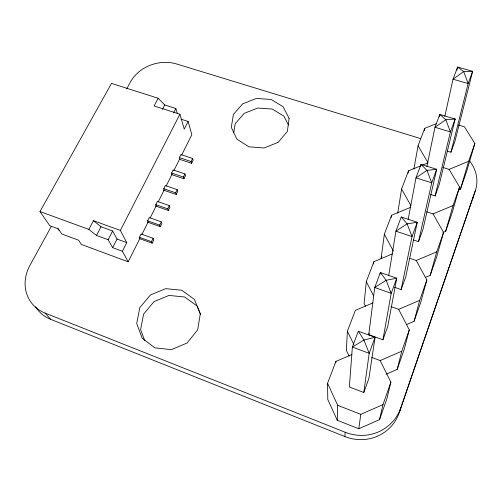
<?xml version="1.0" encoding="UTF-8"?>
<svg xmlns="http://www.w3.org/2000/svg" width="502" height="502" viewBox="0 0 502 502"><rect width="100%" height="100%" fill="white"/><g stroke="black" fill="none" stroke-linecap="round" stroke-linejoin="round"><path stroke-width="0.75" d="M335.869 362.933L335.901 361.415L351.946 354.512M371.656 357.374L380.171 360.549L390.876 382.179L386.942 398.544L379.525 419.659L358.798 428.758L337.256 420.262L337.702 405.327L327.561 383.29L335.901 361.415M372.898 302.907L355.341 310.368L347.403 331.213L346.349 350.383L349.053 356.031M35.629 306.829A39.162 34.368 -34.7 0 0 50.733 319.366L344.88 436.545L345.188 432.247A43.473 41.873 34.1 0 0 400.791 407.837L475.312 190.747A39.281 34.004 9.9 0 0 469.37 160.696M392.294 253.962L373.883 261.699L366.309 281.584L364.101 303.434L365.5 306.22M373.62 263.989L373.883 261.699M368.75 334.608L374.749 287.508L380.39 272.511L396.749 278.196L387.757 326.463L382.919 339.798L368.75 334.608L369.265 333.215M410.893 207.213L391.579 215.245L384.35 234.227L381.087 258.499L381.878 256.409M358.798 428.758L360.787 414.332L382.976 404.625L390.876 382.179M363.799 392.514L369.19 353.326L375.057 337.331L358.334 331.201L352.366 347.07L349.361 386.973L363.799 392.514L368.882 378.508L375.057 337.331L363.937 340.023L352.366 347.07L369.19 353.326L363.937 340.023L358.334 331.201M380.177 274.061L380.39 272.511L386.132 280.292L391.209 293.306L382.919 339.798M391.246 217.535L391.579 215.245M397.716 213.193L401.581 188.997L408.496 170.843L420.801 165.785M233.725 132.748L235.187 123.756L244.185 113.383L257.695 108.03L272.209 109.047L283.975 116.213L288.481 125.029M388.717 275.535L395.915 231.19L401.255 216.989L417.269 222.273L405.741 276.866L401.129 289.579L394.547 287.276M408.113 173.121L408.496 170.843M413.918 168.816L418.059 145.743L424.673 128.38L436.69 123.492M424.24 130.683L424.673 128.38M408.17 219.405L415.963 177.846L421.021 164.386L436.696 169.293L422.91 229.546L418.505 241.682L413.472 239.994M420.576 166.689L421.021 164.386L426.976 170.373L431.726 182.847L418.505 241.682M401.129 289.579L412.023 236.567L417.269 222.273L407.116 223.829L395.915 231.19L412.023 236.567L407.116 223.829L401.255 216.989M426.907 166.35L434.977 127.257L439.777 114.481L455.132 119.049L439.3 184.347L435.096 195.943L430.622 194.512M439.294 116.771L439.777 114.481L445.814 119.689L450.413 131.907L435.096 195.943M444.816 116.351L453.03 79.209L457.592 67.067L472.639 71.315L454.975 141.137L450.947 152.225L447.288 151.102M456.908 70.111L457.592 67.067L463.691 71.566L468.153 83.539L450.947 152.225M379.525 419.659L382.976 404.625M386.032 374.203L397.182 369.365L401.776 351.212L409.293 329.845L398.638 309.332L390.97 306.603M409.293 329.845L404.267 349.197L397.182 369.365M406.306 324.643L414.056 321.318L419.678 300.347L426.844 279.978L416.233 260.5L409.67 258.266M426.844 279.978L420.82 302.035L414.056 321.318M425.194 277.48L430.189 275.366L436.746 251.841L443.586 232.407L433.038 213.902L426.587 211.8M443.586 232.407L436.665 256.911L430.189 275.366M442.846 232.545L445.632 231.372L453.036 205.55L459.568 186.982L449.083 169.375L442.751 167.398M459.568 186.982L451.838 213.701L445.632 231.372M458.307 190.107L460.428 189.223L468.604 161.311L474.854 143.559L464.432 126.793L458.508 125.023M474.854 143.559L466.377 172.28L460.428 189.223M344.88 436.545A42.588 41.045 36 0 0 399.291 412.638L400.791 407.837M399.291 412.638L475.312 190.747M153.116 238.331L153.813 239.874L152.169 243.194L151.466 241.663L153.116 238.331L141.049 233.976L139.387 237.289L139.914 238.368L128.173 261.806L81.33 244.424L78.619 240.22L61.759 233.976L58.276 228.837L49.811 225.718L39.997 211.555L111.488 83.407L158.18 98.248L164.763 104.968L175.882 108.514L177.357 113.49M161.274 221.84L161.933 223.428L160.32 226.697L159.649 225.116L161.274 221.84L149.276 217.573L147.644 220.836L148.14 221.953L141.915 234.371M155.457 205.945L168.333 210.463L167.699 208.832L169.293 205.607L157.371 201.44L155.758 204.647L156.235 205.801L150.111 218.019M163.414 190.076L176.221 194.494L175.625 192.812L177.193 189.643L165.334 185.564L163.746 188.721L164.198 189.907L158.155 201.961M171.251 174.451L183.977 178.781L183.418 177.049L184.962 173.93L173.171 169.94L171.609 173.046L172.035 174.263L166.124 186.06M179.741 159.335L191.62 163.307L191.093 161.537L192.611 158.463L180.883 154.56L179.346 157.615L179.747 158.864L173.93 170.479M168.333 210.463L169.921 207.251L169.293 205.607M176.221 194.494L177.777 191.331L177.193 189.643M183.977 178.781L185.514 175.662L184.962 173.93M191.62 163.307L193.132 160.245L192.611 158.463M181.617 155.131L191.839 134.724L188.124 121.459L180.977 119.156M122.388 251.264L126.755 242.635L120.342 230.431L93.46 220.685L88.841 229.414L96.484 235.451L108.131 239.718L112.655 247.674L122.388 251.264L128.173 261.806M188.124 121.459L184.265 129.083L179.923 114.224L154.114 105.947L158.18 98.248M120.342 230.431L179.923 114.224M112.655 247.674L117.054 239.09L112.636 230.989L101.027 226.766L93.46 220.685M108.131 239.718L112.636 230.989M173.56 113.006L175.882 108.514M96.484 235.451L101.027 226.766M162.422 109.436L164.763 104.968M51.38 226.276L29.907 265.458A39.94 34.895 -34.3 0 0 45.086 313.079L50.733 319.366M126.73 88.791L130.501 81.92A35.542 29.511 -15.9 0 1 176.698 64.005L420.645 138.596M380.171 360.549L401.776 351.212M398.638 309.332L419.678 300.347M416.233 260.5L436.746 251.841M433.038 213.902L453.036 205.55M449.083 169.375L468.604 161.311M422.251 165.189L428.037 162.811L418.059 145.743M179.346 157.615L191.093 161.537M171.609 173.046L183.418 177.049M163.746 188.721L175.625 192.812M155.758 204.647L167.699 208.832M147.644 220.836L159.649 225.116M147.368 222.079L160.32 226.697M139.387 237.289L151.466 241.663M139.148 238.469L152.169 243.194M117.054 239.09L126.755 242.635M39.997 211.555L88.841 229.414M337.702 405.327L360.787 414.332M45.086 313.079L345.188 432.247M57.592 228.165L59.267 230.644M401.581 188.997L410.868 205.588M384.35 234.227L393.336 251.05M366.309 281.584L373.626 295.942M347.403 331.213L353.816 344.447M337.256 420.262L327.781 399.498L327.561 383.29M200.618 314.566L197.148 306.038L184.736 297.015L168.998 295.427L154.001 301.639L143.603 314.089L140.604 329.601L144.62 340.481M473.486 195.73A38.522 33.508 10.3 0 1 472.514 199.288M289.102 118.378L287.364 131.43L278.227 142.317L264.121 147.977L248.954 146.822L236.938 139.205L231.296 127.313L233.424 114.406L242.598 103.889L256.353 98.448L271.13 99.465L283.109 106.706L289.102 118.378M200.304 313.875L197.669 329.864L187.064 343.023L171.32 349.643L154.811 347.842L142.141 338.179L136.707 323.426L139.801 307.644L150.424 294.988L165.735 288.656L181.78 290.256L194.431 299.424L200.304 313.875M396.749 278.196L391.209 293.306L374.749 287.508L386.132 280.292L396.749 278.196M436.696 169.293L431.726 182.847L415.963 177.846L426.976 170.373L436.696 169.293M455.132 119.049L450.413 131.907L434.977 127.257L445.814 119.689L455.132 119.049M472.639 71.315L468.153 83.539L453.03 79.209L463.691 71.566L472.639 71.315"/></g></svg>
